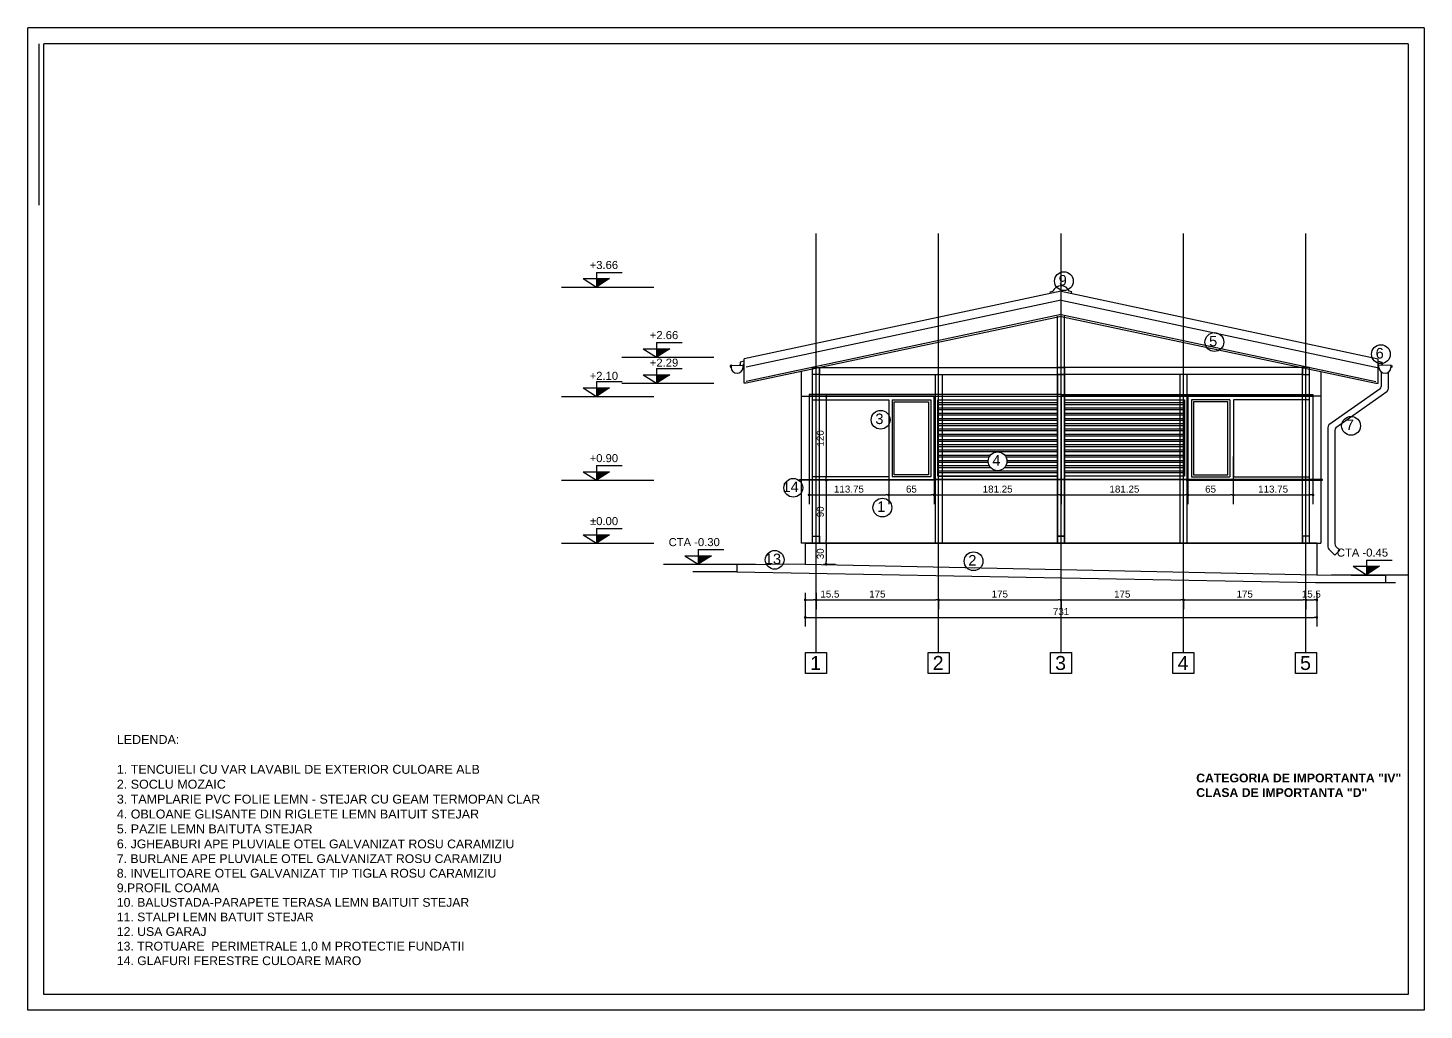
# Model space of a CAD drawing. Header units: millimetres. Extents: x 10453 to 58457, y -15634 to -5634.
# Drawn here: x 46083 to 48078, y -9478 to -8075 of the extents above; entities that cross this region are included whole.
import ezdxf

# ---------------------------------------------------------------- set-up
doc = ezdxf.new("R2010")
doc.units = ezdxf.units.MM
doc.header["$MEASUREMENT"] = 0
doc.layers.get('Defpoints').update_dxf_attribs({"color": 210, "lineweight": 0})
doc.styles.add('1pe200', font='arial.ttf', dxfattribs={"height": 55})
doc.styles.get("Standard").update_dxf_attribs({"font": 'arial.ttf', "height": 10})
doc.styles.add('Stilul meu', font='arial.ttf', dxfattribs={"height": 21})
doc.dimstyles.get("Standard").update_dxf_attribs({"dimscale": 1.3, "dimtxt": 35, "dimasz": 3, "dimexe": 10, "dimexo": 20, "dimgap": 2.5, "dimtad": 1, "dimdsep": 46, "dimtxsty": 'Standard', "dimblk": 'DOT', "dimcen": 3, "dimazin": 0, "dimtfac": 1, "dimtofl": 0, "dimtmove": 0, "dimatfit": 3, "dimldrblk": 'DOT', "dimfxl": 0.18, "dimtolj": 1, "dimtzin": 0, "dimlwe": -1, "dimarcsym": 0})

# ---------------------------------------------------------------- blocks, each defined once
blk = doc.blocks.new('_Dot')
at = {"color": 0, "linetype": 'ByBlock', "lineweight": -2}
blk.add_line((-0.5, 0), (-1, 0), dxfattribs=at)
at = {"color": 0, "linetype": 'ByBlock', "const_width": 0.5}
blk.add_lwpolyline([(-0.25, 0, 1), (0.25, 0, 1)], format="xyb", close=True, dxfattribs=at)
blk = doc.blocks.new('*D357')
at = {"color": 0, "ltscale": 10, "transparency": 16777216}
for p, q in [((47194.1, -8882.1), (47194.1, -8905)), ((47209.6, -8882.1), (47209.6, -8905))]:
    blk.add_line(p, q, dxfattribs=at)
at = {"color": 0, "linetype": 'ByBlock', "lineweight": -2, "ltscale": 10, "transparency": 16777216}
for p, q in [((47198, -8892), (47205.7, -8892)), ((47209.6, -8892), (47245.1, -8892))]:
    blk.add_line(p, q, dxfattribs=at)
at = {"layer": 'Defpoints', "color": 0, "ltscale": 10, "transparency": 16777216}
for p in [(47194.1, -8856.1), (47209.6, -8856.1), (47209.6, -8892)]:
    blk.add_point(p, dxfattribs=at)
at = {"color": 0, "lineweight": -2, "ltscale": 10, "transparency": 16777216, "xscale": 3.9, "yscale": 3.9, "zscale": 3.9, "rotation": 180}
blk.add_blockref('_Dot', (47194.1, -8892), dxfattribs=at)
at = {"color": 0, "lineweight": -2, "ltscale": 10, "transparency": 16777216, "xscale": 3.9, "yscale": 3.9, "zscale": 3.9}
blk.add_blockref('_Dot', (47209.6, -8892), dxfattribs=at)
at = {"color": 0, "ltscale": 10, "transparency": 16777216, "insert": (47229.3, -8883.7), "char_height": 10, "attachment_point": 5}
blk.add_mtext('\\A1;15.5', dxfattribs=at)
blk = doc.blocks.new('*D358')
at = {"color": 0, "ltscale": 10, "transparency": 16777216}
for p, q in [((47209.6, -8893.1), (47209.6, -8905.1)), ((47384.6, -8893), (47384.6, -8905.1))]:
    blk.add_line(p, q, dxfattribs=at)
at = {"color": 0, "linetype": 'ByBlock', "lineweight": -2, "ltscale": 10, "transparency": 16777216}
blk.add_line((47213.5, -8892.1), (47380.7, -8892.1), dxfattribs=at)
at = {"layer": 'Defpoints', "color": 0, "ltscale": 10, "transparency": 16777216}
for p in [(47209.6, -8867.1), (47384.6, -8867), (47384.6, -8892.1)]:
    blk.add_point(p, dxfattribs=at)
at = {"color": 0, "lineweight": -2, "ltscale": 10, "transparency": 16777216, "xscale": 3.9, "yscale": 3.9, "zscale": 3.9, "rotation": 180}
blk.add_blockref('_Dot', (47209.6, -8892.1), dxfattribs=at)
at = {"color": 0, "lineweight": -2, "ltscale": 10, "transparency": 16777216, "xscale": 3.9, "yscale": 3.9, "zscale": 3.9}
blk.add_blockref('_Dot', (47384.6, -8892.1), dxfattribs=at)
at = {"color": 0, "ltscale": 10, "transparency": 16777216, "insert": (47297.1, -8883.7), "char_height": 10, "attachment_point": 5}
blk.add_mtext('\\A1;175', dxfattribs=at)
blk = doc.blocks.new('*D356')
at = {"color": 0, "ltscale": 10, "transparency": 16777216}
for p, q in [((47194.1, -8882.1), (47194.1, -8930)), ((47925.1, -8882.1), (47925.1, -8930))]:
    blk.add_line(p, q, dxfattribs=at)
at = {"color": 0, "linetype": 'ByBlock', "lineweight": -2, "ltscale": 10, "transparency": 16777216}
blk.add_line((47198, -8917), (47921.2, -8917), dxfattribs=at)
at = {"layer": 'Defpoints', "color": 0, "ltscale": 10, "transparency": 16777216}
for p in [(47194.1, -8856.1), (47925.1, -8856.1), (47925.1, -8917)]:
    blk.add_point(p, dxfattribs=at)
at = {"color": 0, "lineweight": -2, "ltscale": 10, "transparency": 16777216, "xscale": 3.9, "yscale": 3.9, "zscale": 3.9, "rotation": 180}
blk.add_blockref('_Dot', (47194.1, -8917), dxfattribs=at)
at = {"color": 0, "lineweight": -2, "ltscale": 10, "transparency": 16777216, "xscale": 3.9, "yscale": 3.9, "zscale": 3.9}
blk.add_blockref('_Dot', (47925.1, -8917), dxfattribs=at)
at = {"color": 0, "ltscale": 10, "transparency": 16777216, "insert": (47559.6, -8908.7), "char_height": 10, "attachment_point": 5}
blk.add_mtext('\\A1;731', dxfattribs=at)
blk = doc.blocks.new('*D359')
at = {"color": 0, "ltscale": 10, "transparency": 16777216}
for p, q in [((47384.6, -8893.1), (47384.6, -8905.1)), ((47559.6, -8893.1), (47559.6, -8905.1))]:
    blk.add_line(p, q, dxfattribs=at)
at = {"color": 0, "linetype": 'ByBlock', "lineweight": -2, "ltscale": 10, "transparency": 16777216}
blk.add_line((47388.5, -8892.1), (47555.7, -8892.1), dxfattribs=at)
at = {"layer": 'Defpoints', "color": 0, "ltscale": 10, "transparency": 16777216}
for p in [(47384.6, -8867.1), (47559.6, -8867.1), (47559.6, -8892.1)]:
    blk.add_point(p, dxfattribs=at)
at = {"color": 0, "lineweight": -2, "ltscale": 10, "transparency": 16777216, "xscale": 3.9, "yscale": 3.9, "zscale": 3.9, "rotation": 180}
blk.add_blockref('_Dot', (47384.6, -8892.1), dxfattribs=at)
at = {"color": 0, "lineweight": -2, "ltscale": 10, "transparency": 16777216, "xscale": 3.9, "yscale": 3.9, "zscale": 3.9}
blk.add_blockref('_Dot', (47559.6, -8892.1), dxfattribs=at)
at = {"color": 0, "ltscale": 10, "transparency": 16777216, "insert": (47472.1, -8883.7), "char_height": 10, "attachment_point": 5}
blk.add_mtext('\\A1;175', dxfattribs=at)
blk = doc.blocks.new('*D360')
at = {"color": 0, "ltscale": 10, "transparency": 16777216}
for p, q in [((47559.6, -8893.1), (47559.6, -8905.1)), ((47734.6, -8893.1), (47734.6, -8905.1))]:
    blk.add_line(p, q, dxfattribs=at)
at = {"color": 0, "linetype": 'ByBlock', "lineweight": -2, "ltscale": 10, "transparency": 16777216}
blk.add_line((47563.5, -8892.1), (47730.7, -8892.1), dxfattribs=at)
at = {"layer": 'Defpoints', "color": 0, "ltscale": 10, "transparency": 16777216}
for p in [(47559.6, -8867.1), (47734.6, -8867.1), (47734.6, -8892.1)]:
    blk.add_point(p, dxfattribs=at)
at = {"color": 0, "lineweight": -2, "ltscale": 10, "transparency": 16777216, "xscale": 3.9, "yscale": 3.9, "zscale": 3.9, "rotation": 180}
blk.add_blockref('_Dot', (47559.6, -8892.1), dxfattribs=at)
at = {"color": 0, "lineweight": -2, "ltscale": 10, "transparency": 16777216, "xscale": 3.9, "yscale": 3.9, "zscale": 3.9}
blk.add_blockref('_Dot', (47734.6, -8892.1), dxfattribs=at)
at = {"color": 0, "ltscale": 10, "transparency": 16777216, "insert": (47647.1, -8883.7), "char_height": 10, "attachment_point": 5}
blk.add_mtext('\\A1;175', dxfattribs=at)
blk = doc.blocks.new('*D361')
at = {"color": 0, "ltscale": 10, "transparency": 16777216}
for p, q in [((47734.6, -8893.1), (47734.6, -8905.1)), ((47909.6, -8893.1), (47909.6, -8905.1))]:
    blk.add_line(p, q, dxfattribs=at)
at = {"color": 0, "linetype": 'ByBlock', "lineweight": -2, "ltscale": 10, "transparency": 16777216}
blk.add_line((47738.5, -8892.1), (47905.7, -8892.1), dxfattribs=at)
at = {"layer": 'Defpoints', "color": 0, "ltscale": 10, "transparency": 16777216}
for p in [(47734.6, -8867.1), (47909.6, -8867.1), (47909.6, -8892.1)]:
    blk.add_point(p, dxfattribs=at)
at = {"color": 0, "lineweight": -2, "ltscale": 10, "transparency": 16777216, "xscale": 3.9, "yscale": 3.9, "zscale": 3.9, "rotation": 180}
blk.add_blockref('_Dot', (47734.6, -8892.1), dxfattribs=at)
at = {"color": 0, "lineweight": -2, "ltscale": 10, "transparency": 16777216, "xscale": 3.9, "yscale": 3.9, "zscale": 3.9}
blk.add_blockref('_Dot', (47909.6, -8892.1), dxfattribs=at)
at = {"color": 0, "ltscale": 10, "transparency": 16777216, "insert": (47822.1, -8883.7), "char_height": 10, "attachment_point": 5}
blk.add_mtext('\\A1;175', dxfattribs=at)
blk = doc.blocks.new('*D362')
at = {"color": 0, "ltscale": 10, "transparency": 16777216}
for p, q in [((47909.6, -8893.1), (47909.6, -8905.1)), ((47925.1, -8882.1), (47925.1, -8905.1))]:
    blk.add_line(p, q, dxfattribs=at)
at = {"color": 0, "linetype": 'ByBlock', "lineweight": -2, "ltscale": 10, "transparency": 16777216}
blk.add_line((47913.5, -8892.1), (47921.2, -8892.1), dxfattribs=at)
at = {"layer": 'Defpoints', "color": 0, "ltscale": 10, "transparency": 16777216}
for p in [(47925.1, -8856.1), (47909.6, -8867.1), (47925.1, -8892.1)]:
    blk.add_point(p, dxfattribs=at)
at = {"color": 0, "lineweight": -2, "ltscale": 10, "transparency": 16777216, "xscale": 3.9, "yscale": 3.9, "zscale": 3.9, "rotation": 180}
blk.add_blockref('_Dot', (47909.6, -8892.1), dxfattribs=at)
at = {"color": 0, "lineweight": -2, "ltscale": 10, "transparency": 16777216, "xscale": 3.9, "yscale": 3.9, "zscale": 3.9}
blk.add_blockref('_Dot', (47925.1, -8892.1), dxfattribs=at)
at = {"color": 0, "ltscale": 10, "transparency": 16777216, "insert": (47917.3, -8883.7), "char_height": 10, "attachment_point": 5}
blk.add_mtext('\\A1;15.5', dxfattribs=at)
blk = doc.blocks.new('*D370')
at = {"color": 0, "ltscale": 10, "transparency": 16777216}
for p, q in [((47199.6, -8666.1), (47199.6, -8755)), ((47313.3, -8662.1), (47313.3, -8755))]:
    blk.add_line(p, q, dxfattribs=at)
at = {"color": 0, "linetype": 'ByBlock', "lineweight": -2, "ltscale": 10, "transparency": 16777216}
blk.add_line((47203.5, -8742), (47309.4, -8742), dxfattribs=at)
at = {"layer": 'Defpoints', "color": 0, "ltscale": 10, "transparency": 16777216}
for p in [(47313.3, -8636.1), (47199.6, -8640.1), (47313.3, -8742)]:
    blk.add_point(p, dxfattribs=at)
at = {"color": 0, "lineweight": -2, "ltscale": 10, "transparency": 16777216, "xscale": 3.9, "yscale": 3.9, "zscale": 3.9, "rotation": 180}
blk.add_blockref('_Dot', (47199.6, -8742), dxfattribs=at)
at = {"color": 0, "lineweight": -2, "ltscale": 10, "transparency": 16777216, "xscale": 3.9, "yscale": 3.9, "zscale": 3.9}
blk.add_blockref('_Dot', (47313.3, -8742), dxfattribs=at)
at = {"color": 0, "ltscale": 10, "transparency": 16777216, "insert": (47256.5, -8733.7), "char_height": 10, "attachment_point": 5}
blk.add_mtext('\\A1;113.75', dxfattribs=at)
blk = doc.blocks.new('*D371')
at = {"color": 0, "ltscale": 10, "transparency": 16777216}
for p, q in [((47313.3, -8662.1), (47313.3, -8755)), ((47378.3, -8666.1), (47378.3, -8755))]:
    blk.add_line(p, q, dxfattribs=at)
at = {"color": 0, "linetype": 'ByBlock', "lineweight": -2, "ltscale": 10, "transparency": 16777216}
blk.add_line((47317.2, -8742), (47374.4, -8742), dxfattribs=at)
at = {"layer": 'Defpoints', "color": 0, "ltscale": 10, "transparency": 16777216}
for p in [(47313.3, -8636.1), (47378.3, -8640.1), (47378.3, -8742)]:
    blk.add_point(p, dxfattribs=at)
at = {"color": 0, "lineweight": -2, "ltscale": 10, "transparency": 16777216, "xscale": 3.9, "yscale": 3.9, "zscale": 3.9, "rotation": 180}
blk.add_blockref('_Dot', (47313.3, -8742), dxfattribs=at)
at = {"color": 0, "lineweight": -2, "ltscale": 10, "transparency": 16777216, "xscale": 3.9, "yscale": 3.9, "zscale": 3.9}
blk.add_blockref('_Dot', (47378.3, -8742), dxfattribs=at)
at = {"color": 0, "ltscale": 10, "transparency": 16777216, "insert": (47345.8, -8733.7), "char_height": 10, "attachment_point": 5}
blk.add_mtext('\\A1;65', dxfattribs=at)
blk = doc.blocks.new('*D372')
at = {"color": 0, "ltscale": 10, "transparency": 16777216}
for p, q in [((47243.7, -8601.1), (47211.1, -8601.1)), ((47246.2, -8721.1), (47211.1, -8721.1))]:
    blk.add_line(p, q, dxfattribs=at)
at = {"color": 0, "linetype": 'ByBlock', "lineweight": -2, "ltscale": 10, "transparency": 16777216}
blk.add_line((47224.1, -8605), (47224.1, -8717.2), dxfattribs=at)
at = {"layer": 'Defpoints', "color": 0, "ltscale": 10, "transparency": 16777216}
for p in [(47269.7, -8601.1), (47224.1, -8721.1), (47272.2, -8721.1)]:
    blk.add_point(p, dxfattribs=at)
at = {"color": 0, "lineweight": -2, "ltscale": 10, "transparency": 16777216, "xscale": 3.9, "yscale": 3.9, "zscale": 3.9}
for p, rotation in [((47224.1, -8601.1), 90), ((47224.1, -8721.1), 270)]:
    blk.add_blockref('_Dot', p, dxfattribs=dict(at, rotation=rotation))
at = {"color": 0, "ltscale": 10, "transparency": 16777216, "insert": (47215.7, -8661.1), "char_height": 10, "attachment_point": 5, "rotation": 90}
blk.add_mtext('\\A1;120', dxfattribs=at)
blk = doc.blocks.new('*D373')
at = {"color": 0, "linetype": 'ByBlock', "lineweight": -2, "ltscale": 10, "transparency": 16777216}
blk.add_line((47224.1, -8725), (47224.1, -8807.2), dxfattribs=at)
at = {"layer": 'Defpoints', "color": 0, "ltscale": 10, "transparency": 16777216}
for p in [(47211.1, -8721.1), (47211.1, -8811.1), (47224.1, -8811.1)]:
    blk.add_point(p, dxfattribs=at)
at = {"color": 0, "lineweight": -2, "ltscale": 10, "transparency": 16777216, "xscale": 3.9, "yscale": 3.9, "zscale": 3.9}
for p, rotation in [((47224.1, -8721.1), 90), ((47224.1, -8811.1), 270)]:
    blk.add_blockref('_Dot', p, dxfattribs=dict(at, rotation=rotation))
at = {"color": 0, "ltscale": 10, "transparency": 16777216, "insert": (47215.7, -8766.1), "char_height": 10, "attachment_point": 5, "rotation": 90}
blk.add_mtext('\\A1;90', dxfattribs=at)
blk = doc.blocks.new('*D374')
at = {"color": 0, "linetype": 'ByBlock', "lineweight": -2, "ltscale": 10, "transparency": 16777216}
blk.add_line((47224.1, -8815), (47224.1, -8837.2), dxfattribs=at)
at = {"color": 0, "ltscale": 10, "transparency": 16777216}
blk.add_line((47220.1, -8841.1), (47237.1, -8841.1), dxfattribs=at)
at = {"layer": 'Defpoints', "color": 0, "ltscale": 10, "transparency": 16777216}
for p in [(47211.1, -8811.1), (47194.1, -8841.1), (47224.1, -8841.1)]:
    blk.add_point(p, dxfattribs=at)
at = {"color": 0, "lineweight": -2, "ltscale": 10, "transparency": 16777216, "xscale": 3.9, "yscale": 3.9, "zscale": 3.9}
for p, rotation in [((47224.1, -8811.1), 90), ((47224.1, -8841.1), 270)]:
    blk.add_blockref('_Dot', p, dxfattribs=dict(at, rotation=rotation))
at = {"color": 0, "ltscale": 10, "transparency": 16777216, "insert": (47215.7, -8826.1), "char_height": 10, "attachment_point": 5, "rotation": 90}
blk.add_mtext('\\A1;30', dxfattribs=at)
blk = doc.blocks.new('*D375')
at = {"color": 0, "ltscale": 10, "transparency": 16777216}
for p, q in [((47378.3, -8666.1), (47378.3, -8755)), ((47559.6, -8666.1), (47559.6, -8755))]:
    blk.add_line(p, q, dxfattribs=at)
at = {"color": 0, "linetype": 'ByBlock', "lineweight": -2, "ltscale": 10, "transparency": 16777216}
blk.add_line((47382.2, -8742), (47555.7, -8742), dxfattribs=at)
at = {"layer": 'Defpoints', "color": 0, "ltscale": 10, "transparency": 16777216}
for p in [(47378.3, -8640.1), (47559.6, -8640.1), (47559.6, -8742)]:
    blk.add_point(p, dxfattribs=at)
at = {"color": 0, "lineweight": -2, "ltscale": 10, "transparency": 16777216, "xscale": 3.9, "yscale": 3.9, "zscale": 3.9, "rotation": 180}
blk.add_blockref('_Dot', (47378.3, -8742), dxfattribs=at)
at = {"color": 0, "lineweight": -2, "ltscale": 10, "transparency": 16777216, "xscale": 3.9, "yscale": 3.9, "zscale": 3.9}
blk.add_blockref('_Dot', (47559.6, -8742), dxfattribs=at)
at = {"color": 0, "ltscale": 10, "transparency": 16777216, "insert": (47469, -8733.7), "char_height": 10, "attachment_point": 5}
blk.add_mtext('\\A1;181.25', dxfattribs=at)
blk = doc.blocks.new('*D376')
at = {"color": 0, "ltscale": 10, "transparency": 16777216}
for p, q in [((47559.6, -8686.6), (47559.6, -8755)), ((47740.8, -8686.6), (47740.8, -8755))]:
    blk.add_line(p, q, dxfattribs=at)
at = {"color": 0, "linetype": 'ByBlock', "lineweight": -2, "ltscale": 10, "transparency": 16777216}
blk.add_line((47563.5, -8742), (47736.9, -8742), dxfattribs=at)
at = {"layer": 'Defpoints', "color": 0, "ltscale": 10, "transparency": 16777216}
for p in [(47559.6, -8660.6), (47740.8, -8660.6), (47740.8, -8742)]:
    blk.add_point(p, dxfattribs=at)
at = {"color": 0, "lineweight": -2, "ltscale": 10, "transparency": 16777216, "xscale": 3.9, "yscale": 3.9, "zscale": 3.9, "rotation": 180}
blk.add_blockref('_Dot', (47559.6, -8742), dxfattribs=at)
at = {"color": 0, "lineweight": -2, "ltscale": 10, "transparency": 16777216, "xscale": 3.9, "yscale": 3.9, "zscale": 3.9}
blk.add_blockref('_Dot', (47740.8, -8742), dxfattribs=at)
at = {"color": 0, "ltscale": 10, "transparency": 16777216, "insert": (47650.2, -8733.7), "char_height": 10, "attachment_point": 5}
blk.add_mtext('\\A1;181.25', dxfattribs=at)
blk = doc.blocks.new('*D377')
at = {"color": 0, "ltscale": 10, "transparency": 16777216}
for p, q in [((47740.8, -8686.6), (47740.8, -8755)), ((47805.8, -8687.1), (47805.8, -8755))]:
    blk.add_line(p, q, dxfattribs=at)
at = {"color": 0, "linetype": 'ByBlock', "lineweight": -2, "ltscale": 10, "transparency": 16777216}
blk.add_line((47744.7, -8742), (47801.9, -8742), dxfattribs=at)
at = {"layer": 'Defpoints', "color": 0, "ltscale": 10, "transparency": 16777216}
for p in [(47740.8, -8660.6), (47805.8, -8661.1), (47805.8, -8742)]:
    blk.add_point(p, dxfattribs=at)
at = {"color": 0, "lineweight": -2, "ltscale": 10, "transparency": 16777216, "xscale": 3.9, "yscale": 3.9, "zscale": 3.9, "rotation": 180}
blk.add_blockref('_Dot', (47740.8, -8742), dxfattribs=at)
at = {"color": 0, "lineweight": -2, "ltscale": 10, "transparency": 16777216, "xscale": 3.9, "yscale": 3.9, "zscale": 3.9}
blk.add_blockref('_Dot', (47805.8, -8742), dxfattribs=at)
at = {"color": 0, "ltscale": 10, "transparency": 16777216, "insert": (47773.3, -8733.7), "char_height": 10, "attachment_point": 5}
blk.add_mtext('\\A1;65', dxfattribs=at)
blk = doc.blocks.new('*D378')
at = {"color": 0, "ltscale": 10, "transparency": 16777216}
for p, q in [((47805.8, -8687.1), (47805.8, -8755)), ((47919.6, -8686.6), (47919.6, -8755))]:
    blk.add_line(p, q, dxfattribs=at)
at = {"color": 0, "linetype": 'ByBlock', "lineweight": -2, "ltscale": 10, "transparency": 16777216}
blk.add_line((47809.7, -8742), (47915.7, -8742), dxfattribs=at)
at = {"layer": 'Defpoints', "color": 0, "ltscale": 10, "transparency": 16777216}
for p in [(47805.8, -8661.1), (47919.6, -8660.6), (47919.6, -8742)]:
    blk.add_point(p, dxfattribs=at)
at = {"color": 0, "lineweight": -2, "ltscale": 10, "transparency": 16777216, "xscale": 3.9, "yscale": 3.9, "zscale": 3.9, "rotation": 180}
blk.add_blockref('_Dot', (47805.8, -8742), dxfattribs=at)
at = {"color": 0, "lineweight": -2, "ltscale": 10, "transparency": 16777216, "xscale": 3.9, "yscale": 3.9, "zscale": 3.9}
blk.add_blockref('_Dot', (47919.6, -8742), dxfattribs=at)
at = {"color": 0, "ltscale": 10, "transparency": 16777216, "insert": (47862.7, -8733.7), "char_height": 10, "attachment_point": 5}
blk.add_mtext('\\A1;113.75', dxfattribs=at)

msp = doc.modelspace()

# ---------------------------------------------------------------- linework, layer by layer
at = {"ltscale": 2}
for p, q in [((46083.221, -9478.174), (46083.221, -8074.569)), ((48078.421, -8074.569), (46083.221, -8074.569)), ((48078.421, -8074.569), (48078.421, -9478.174)), ((48078.421, -9478.174), (46083.221, -9478.174))]:
    msp.add_line(p, q, dxfattribs=at)
at = {"ltscale": 10}
for p, q in [((48078.421, -8074.569), (48078.421, -9478.174)), ((46099.044, -8097.515), (46099.044, -8327.689)), ((46105.721, -9455.674), (46105.721, -8097.069)), ((48055.921, -8097.069), (46105.721, -8097.069)), ((48055.921, -8097.069), (48055.921, -9455.674)), ((46895.576, -8423.991), (46895.576, -8445.01)), ((46845.943, -8445.01), (46977.652, -8445.01)), ((47559.592, -8450.983), (47106.592, -8547.272)), ((47544.556, -8453.783), (47544.121, -8451.809)), ((47544.556, -8453.783), (47544.121, -8451.809)), ((47544.558, -8453.783), (47544.122, -8451.809)), ((47544.558, -8453.783), (47544.122, -8451.809)), ((47559.592, -8450.983), (48012.592, -8547.272)), ((47574.626, -8453.783), (47575.062, -8451.809)), ((47574.626, -8453.783), (47575.062, -8451.809)), ((47574.628, -8453.783), (47575.063, -8451.809)), ((47574.628, -8453.783), (47575.063, -8451.809)), ((47559.592, -8463.819), (47109.592, -8559.469)), ((47559.592, -8463.819), (48013.75, -8560.353)), ((47559.592, -8484.265), (47109.592, -8579.916)), ((47559.592, -8484.265), (47109.592, -8579.916)), ((47559.592, -8486.765), (47109.592, -8582.416)), ((47559.592, -8484.265), (47129.592, -8575.665)), ((47554.592, -8559.801), (47554.592, -8486.606)), ((47554.592, -8811.051), (47554.592, -8486.606)), ((47559.592, -8484.265), (47989.592, -8575.665)), ((47559.592, -8484.265), (48009.592, -8579.916)), ((47559.592, -8484.265), (48009.592, -8579.916)), ((47559.592, -8486.765), (48009.592, -8582.416)), ((47564.592, -8811.051), (47564.592, -8486.606)), ((46981.561, -8524.22), (46981.561, -8545.238)), ((46931.929, -8545.238), (47063.637, -8545.238)), ((47105.828, -8554.663), (47106.592, -8554.484)), ((47106.592, -8582.416), (47106.592, -8547.272)), ((48012.592, -8582.416), (48012.592, -8547.272)), ((48013.551, -8554.177), (48012.592, -8553.972)), ((48013.447, -8554.666), (48012.592, -8554.484)), ((48013.356, -8554.663), (48012.592, -8554.484)), ((46981.561, -8561.417), (46981.561, -8582.436)), ((47188.342, -8565.745), (47188.342, -8601.051)), ((47204.592, -8811.051), (47204.592, -8559.801)), ((47214.592, -8811.051), (47214.592, -8559.801)), ((47214.592, -8559.801), (47564.592, -8559.801)), ((47214.592, -8569.801), (47564.592, -8569.801)), ((47379.592, -8569.801), (47379.592, -8811.051)), ((47389.592, -8569.801), (47389.592, -8811.051)), ((47904.592, -8559.801), (47554.592, -8559.801)), ((47554.592, -8569.801), (47554.592, -8811.051)), ((47554.592, -8569.801), (47554.592, -8811.051)), ((47554.592, -8811.051), (47554.592, -8569.801)), ((47904.592, -8569.801), (47554.592, -8569.801)), ((47564.592, -8569.801), (47564.592, -8811.051)), ((47564.592, -8569.801), (47564.592, -8811.051)), ((47564.592, -8811.051), (47564.592, -8569.801)), ((47729.592, -8569.801), (47729.592, -8811.051)), ((47739.592, -8569.801), (47739.592, -8811.051)), ((47904.592, -8811.051), (47904.592, -8559.801)), ((47914.592, -8811.051), (47914.592, -8559.801)), ((47930.842, -8565.745), (47930.842, -8720.051)), ((48016.899, -8565.976), (48016.899, -8586.808)), ((48026.899, -8566.806), (48026.899, -8590.951)), ((46895.576, -8580.053), (46895.576, -8601.071)), ((46931.929, -8582.436), (47063.637, -8582.436)), ((47109.592, -8582.416), (47106.592, -8582.416)), ((48015.435, -8590.344), (47942.306, -8641.987)), ((48025.435, -8594.486), (47952.306, -8646.13)), ((48009.592, -8582.416), (48012.592, -8582.416)), ((46845.943, -8601.071), (46977.652, -8601.071)), ((47188.342, -8601.051), (47188.342, -8720.051)), ((47199.592, -8601.051), (47199.592, -8720.051)), ((47378.342, -8601.051), (47199.592, -8601.051)), ((47313.342, -8606.051), (47313.342, -8716.051)), ((47318.342, -8606.051), (47318.342, -8716.051)), ((47378.342, -8601.051), (47378.342, -8720.051)), ((47383.342, -8610.051), (47554.592, -8610.051)), ((47383.342, -8612.551), (47554.592, -8612.551)), ((47383.342, -8612.551), (47554.592, -8612.551)), ((47383.342, -8617.551), (47554.592, -8617.551)), ((47564.592, -8610.051), (47735.842, -8610.051)), ((47564.592, -8612.551), (47735.842, -8612.551)), ((47564.592, -8612.551), (47735.842, -8612.551)), ((47564.592, -8617.551), (47735.842, -8617.551)), ((47740.842, -8601.051), (47919.592, -8601.051)), ((47740.842, -8601.051), (47740.842, -8720.051)), ((47800.842, -8606.051), (47800.842, -8716.051)), ((47805.842, -8606.051), (47805.842, -8716.051)), ((47919.592, -8601.051), (47919.592, -8720.051)), ((47930.842, -8601.051), (47930.842, -8720.051)), ((47383.342, -8620.051), (47554.592, -8620.051)), ((47383.342, -8620.051), (47554.592, -8620.051)), ((47383.342, -8625.051), (47554.592, -8625.051)), ((47383.342, -8627.551), (47554.592, -8627.551)), ((47383.342, -8627.551), (47554.592, -8627.551)), ((47383.342, -8632.551), (47554.592, -8632.551)), ((47383.342, -8635.051), (47554.592, -8635.051)), ((47383.342, -8635.051), (47554.592, -8635.051)), ((47564.592, -8620.051), (47735.842, -8620.051)), ((47564.592, -8620.051), (47735.842, -8620.051)), ((47564.592, -8625.051), (47735.842, -8625.051)), ((47564.592, -8627.551), (47735.842, -8627.551)), ((47564.592, -8627.551), (47735.842, -8627.551)), ((47564.592, -8632.551), (47735.842, -8632.551)), ((47564.592, -8635.051), (47735.842, -8635.051)), ((47564.592, -8635.051), (47735.842, -8635.051)), ((47383.342, -8640.051), (47554.592, -8640.051)), ((47383.342, -8642.551), (47554.592, -8642.551)), ((47383.342, -8642.551), (47554.592, -8642.551)), ((47383.342, -8647.551), (47554.592, -8647.551)), ((47383.342, -8650.051), (47554.592, -8650.051)), ((47383.342, -8650.051), (47554.592, -8650.051)), ((47383.342, -8655.051), (47554.592, -8655.051)), ((47383.342, -8657.551), (47456.511, -8657.551)), ((47383.342, -8657.551), (47554.592, -8657.551)), ((47481.422, -8657.551), (47554.592, -8657.551)), ((47564.592, -8640.051), (47735.842, -8640.051)), ((47564.592, -8642.551), (47735.842, -8642.551)), ((47564.592, -8642.551), (47735.842, -8642.551)), ((47564.592, -8647.551), (47735.842, -8647.551)), ((47564.592, -8650.051), (47735.842, -8650.051)), ((47564.592, -8650.051), (47735.842, -8650.051)), ((47564.592, -8655.051), (47735.842, -8655.051)), ((47564.592, -8657.551), (47735.842, -8657.551)), ((47564.592, -8657.551), (47735.842, -8657.551)), ((47940.842, -8645.523), (47940.842, -8816.044)), ((47950.842, -8649.665), (47950.842, -8811.902)), ((47383.342, -8662.551), (47554.592, -8662.551)), ((47383.342, -8665.051), (47455.78, -8665.051)), ((47383.342, -8665.051), (47554.592, -8665.051)), ((47383.342, -8670.051), (47554.592, -8670.051)), ((47383.342, -8672.551), (47460.015, -8672.551)), ((47383.342, -8672.551), (47554.592, -8672.551)), ((47383.342, -8677.551), (47554.592, -8677.551)), ((47477.919, -8672.551), (47554.592, -8672.551)), ((47482.154, -8665.051), (47554.592, -8665.051)), ((47564.592, -8662.551), (47735.842, -8662.551)), ((47564.592, -8665.051), (47735.842, -8665.051)), ((47564.592, -8665.051), (47735.842, -8665.051)), ((47564.592, -8670.051), (47735.842, -8670.051)), ((47564.592, -8672.551), (47735.842, -8672.551)), ((47564.592, -8672.551), (47735.842, -8672.551)), ((47564.592, -8677.551), (47735.842, -8677.551)), ((47383.342, -8680.051), (47554.592, -8680.051)), ((47383.342, -8680.051), (47554.592, -8680.051)), ((47383.342, -8685.051), (47458.89, -8685.051)), ((47383.342, -8687.551), (47457.151, -8687.551)), ((47383.342, -8687.551), (47457.151, -8687.551)), ((47383.342, -8692.551), (47455.615, -8692.551)), ((47383.342, -8695.051), (47455.593, -8695.051)), ((47383.342, -8695.051), (47455.593, -8695.051)), ((47479.044, -8685.051), (47554.592, -8685.051)), ((47480.783, -8687.551), (47554.592, -8687.551)), ((47480.783, -8687.551), (47554.592, -8687.551)), ((47482.319, -8692.551), (47554.592, -8692.551)), ((47482.34, -8695.051), (47554.592, -8695.051)), ((47482.34, -8695.051), (47554.592, -8695.051)), ((47564.592, -8680.051), (47735.842, -8680.051)), ((47564.592, -8680.051), (47735.842, -8680.051)), ((47564.592, -8685.051), (47735.842, -8685.051)), ((47564.592, -8687.551), (47735.842, -8687.551)), ((47564.592, -8687.551), (47735.842, -8687.551)), ((47564.592, -8692.551), (47735.842, -8692.551)), ((47564.592, -8695.051), (47735.842, -8695.051)), ((47564.592, -8695.051), (47735.842, -8695.051)), ((46895.576, -8700.053), (46895.576, -8721.071)), ((47383.342, -8700.051), (47457.03, -8700.051)), ((47383.342, -8702.551), (47458.692, -8702.551)), ((47383.342, -8702.551), (47458.692, -8702.551)), ((47383.342, -8707.551), (47554.592, -8707.551)), ((47383.342, -8710.051), (47554.592, -8710.051)), ((47383.342, -8715.051), (47554.592, -8715.051)), ((47479.242, -8702.551), (47554.592, -8702.551)), ((47479.242, -8702.551), (47554.592, -8702.551)), ((47480.904, -8700.051), (47554.592, -8700.051)), ((47564.592, -8700.051), (47735.842, -8700.051)), ((47564.592, -8702.551), (47735.842, -8702.551)), ((47564.592, -8702.551), (47735.842, -8702.551)), ((47564.592, -8707.551), (47735.842, -8707.551)), ((47564.592, -8710.051), (47735.842, -8710.051)), ((46845.943, -8721.071), (46977.652, -8721.071)), ((47185.842, -8721.051), (47185.842, -8720.051)), ((47185.842, -8720.051), (47378.342, -8720.051)), ((47188.342, -8721.051), (47185.842, -8721.051)), ((47188.342, -8721.051), (47188.342, -8811.051)), ((47378.342, -8721.051), (47188.342, -8721.051)), ((47378.342, -8720.051), (47380.842, -8720.051)), ((47378.342, -8720.051), (47740.842, -8720.051)), ((47380.842, -8721.051), (47378.342, -8721.051)), ((47380.842, -8720.051), (47380.842, -8721.051)), ((47740.842, -8720.051), (47738.342, -8720.051)), ((47738.342, -8720.051), (47738.342, -8721.051)), ((47738.342, -8721.051), (47740.842, -8721.051)), ((47933.342, -8720.051), (47740.842, -8720.051)), ((47740.842, -8721.051), (47930.842, -8721.051)), ((47930.842, -8721.051), (47930.842, -8811.051)), ((47930.842, -8721.051), (47933.342, -8721.051)), ((47933.342, -8721.051), (47933.342, -8720.051)), ((46895.576, -8790.053), (46895.576, -8811.071)), ((46845.943, -8811.071), (46977.652, -8811.071)), ((47194.092, -8811.051), (47188.342, -8811.051)), ((47922.092, -8811.051), (47194.092, -8811.051)), ((47194.092, -8811.051), (47194.092, -8841.071)), ((47194.092, -8811.051), (47922.092, -8811.051)), ((47197.092, -8811.051), (47925.092, -8811.051)), ((47925.092, -8811.051), (47197.092, -8811.051)), ((47925.092, -8811.051), (47925.092, -8856.071)), ((47925.092, -8811.051), (47930.842, -8811.051)), ((47952.306, -8815.437), (47957.913, -8821.044)), ((47040.982, -8820.053), (47040.982, -8841.071)), ((47942.306, -8819.579), (47950.842, -8828.115)), ((47950.842, -8828.115), (47957.913, -8821.044)), ((47995.93, -8835.053), (47995.93, -8856.071)), ((46991.349, -8841.071), (47123.058, -8841.071)), ((47096.092, -8852.051), (47033.649, -8852.051)), ((47194.092, -8841.071), (47096.092, -8842.051)), ((47096.092, -8842.051), (47096.092, -8852.051)), ((47096.092, -8852.051), (47923.092, -8867.051)), ((47194.092, -8841.071), (47925.092, -8856.071)), ((47925.092, -8856.071), (48023.092, -8857.051)), ((47946.298, -8856.071), (48055.921, -8856.071)), ((48023.092, -8857.051), (48023.092, -8867.051)), ((47923.092, -8867.051), (48037.66, -8867.051)), ((48055.921, -9455.674), (46105.721, -9455.674)), ((48078.421, -9478.174), (46083.221, -9478.174))]:
    msp.add_line(p, q, dxfattribs=at)
at = {"color": 19, "ltscale": 2}
for p, q in [((47209.592, -8967.031), (47209.592, -8368.191)), ((47384.592, -8967.031), (47384.592, -8368.191)), ((47559.592, -8967.031), (47559.592, -8368.191)), ((47559.592, -8967.031), (47559.592, -8368.191)), ((47734.592, -8967.031), (47734.592, -8368.191)), ((47734.592, -8967.031), (47734.592, -8368.191)), ((47909.592, -8967.031), (47909.592, -8368.191)), ((47909.592, -8967.031), (47909.592, -8368.191))]:
    msp.add_line(p, q, dxfattribs=at)
at = {"linetype": 'Continuous'}
for p, q in [((46876.614, -8432.78), (46895.576, -8445.01)), ((46876.614, -8432.78), (46914.538, -8432.78)), ((46895.576, -8423.991), (46932.302, -8423.991)), ((46914.538, -8432.78), (46895.576, -8445.01)), ((46962.599, -8533.009), (46981.561, -8545.238)), ((46962.599, -8533.009), (47000.523, -8533.009)), ((46981.561, -8524.22), (47018.287, -8524.22)), ((47000.523, -8533.009), (46981.561, -8545.238)), ((46962.599, -8570.206), (46981.561, -8582.436)), ((46962.599, -8570.206), (47000.523, -8570.206)), ((46981.561, -8561.417), (47018.287, -8561.417)), ((47000.523, -8570.206), (46981.561, -8582.436)), ((46876.614, -8588.842), (46895.576, -8601.071)), ((46876.614, -8588.842), (46914.538, -8588.842)), ((46895.576, -8580.053), (46932.302, -8580.053)), ((46914.538, -8588.842), (46895.576, -8601.071)), ((46876.614, -8708.842), (46895.576, -8721.071)), ((46876.614, -8708.842), (46914.538, -8708.842)), ((46895.576, -8700.053), (46932.302, -8700.053)), ((46914.538, -8708.842), (46895.576, -8721.071)), ((46895.576, -8790.053), (46932.302, -8790.053)), ((46876.614, -8798.842), (46895.576, -8811.071)), ((46876.614, -8798.842), (46914.538, -8798.842)), ((46914.538, -8798.842), (46895.576, -8811.071)), ((47022.02, -8828.842), (47040.982, -8841.071)), ((47022.02, -8828.842), (47059.944, -8828.842)), ((47040.982, -8820.053), (47077.708, -8820.053)), ((47059.944, -8828.842), (47040.982, -8841.071)), ((47995.93, -8835.053), (48032.656, -8835.053)), ((47976.968, -8843.842), (47995.93, -8856.071)), ((47976.968, -8843.842), (48014.892, -8843.842)), ((48014.892, -8843.842), (47995.93, -8856.071))]:
    msp.add_line(p, q, dxfattribs=at)
for p, q in [((47088.117, -8556.829), (47088.077, -8559.808)), ((47088.117, -8556.829), (47105.581, -8556.758)), ((47101.048, -8552.005), (47100.747, -8556.827)), ((47101.252, -8552.163), (47100.923, -8556.814)), ((47106.592, -8550.734), (47101.048, -8552.005)), ((47106.592, -8550.939), (47101.252, -8552.163)), ((47101.38, -8555.576), (47101.579, -8555.56)), ((47101.473, -8556.775), (47101.38, -8555.576)), ((47101.672, -8556.76), (47101.579, -8555.56)), ((47105.317, -8560.011), (47105.736, -8554.851)), ((48012.592, -8550.734), (48018.135, -8552.005)), ((48012.592, -8550.939), (48017.931, -8552.163)), ((48013.867, -8560.011), (48013.448, -8554.851)), ((48031.067, -8556.829), (48013.603, -8556.758)), ((48017.51, -8556.774), (48017.605, -8555.56)), ((48017.804, -8555.576), (48017.605, -8555.56)), ((48017.711, -8556.775), (48017.804, -8555.576)), ((48017.931, -8552.163), (48018.258, -8556.777)), ((48018.135, -8552.005), (48018.434, -8556.777)), ((48031.067, -8556.829), (48031.106, -8559.808))]:
    msp.add_line(p, q)
at = {"ltscale": 10}
for points in [[(47544.121, -8451.809), (47547.757, -8451.007)], [(47544.121, -8451.809), (47547.757, -8451.007)], [(47544.122, -8451.809), (47547.758, -8451.007)], [(47544.122, -8451.809), (47547.758, -8451.007)], [(47575.062, -8451.809), (47571.426, -8451.007)], [(47575.062, -8451.809), (47571.426, -8451.007)], [(47575.063, -8451.809), (47571.427, -8451.007)], [(47575.063, -8451.809), (47571.427, -8451.007)], [(47188.342, -8601.051), (47199.592, -8601.051), (47199.592, -8720.051)], [(47313.342, -8716.051), (47204.592, -8716.051), (47204.592, -8606.051), (47313.342, -8606.051)], [(47318.342, -8606.051), (47373.342, -8606.051), (47373.342, -8716.051), (47318.342, -8716.051)], [(47800.842, -8606.051), (47745.842, -8606.051), (47745.842, -8716.051), (47800.842, -8716.051)], [(47805.842, -8716.051), (47914.592, -8716.051), (47914.592, -8606.051), (47805.842, -8606.051)], [(47930.842, -8601.051), (47919.592, -8601.051), (47919.592, -8720.051)]]:
    msp.add_lwpolyline(points, dxfattribs=at)
for points in [[(47089.277, -8556.824, 1.13838456), (47087.77, -8559.726)], [(48029.906, -8556.824, -1.13838456), (48031.414, -8559.726)], [(48029.906, -8556.824, -1.13838456), (48031.414, -8559.726)]]:
    msp.add_lwpolyline(points, format="xyb")
for points in [[(47204.592, -8559.801), (47214.592, -8559.801), (47214.592, -8569.801), (47204.592, -8569.801)], [(47554.592, -8559.801), (47564.592, -8559.801), (47564.592, -8569.801), (47554.592, -8569.801)], [(47914.592, -8559.801), (47904.592, -8559.801), (47904.592, -8569.801), (47914.592, -8569.801)], [(47199.592, -8601.051), (47559.592, -8601.051), (47559.592, -8598.551), (47199.592, -8598.551)], [(47559.592, -8598.551), (47919.592, -8598.551), (47919.592, -8601.051), (47559.592, -8601.051)], [(47321.342, -8609.051), (47370.342, -8609.051), (47370.342, -8713.051), (47321.342, -8713.051)], [(47378.342, -8601.051), (47559.592, -8601.051), (47559.592, -8720.051), (47378.342, -8720.051)], [(47383.342, -8606.051), (47554.592, -8606.051), (47554.592, -8715.051), (47383.342, -8715.051)], [(47559.592, -8601.051), (47740.842, -8601.051), (47740.842, -8720.051), (47559.592, -8720.051)], [(47564.592, -8606.051), (47735.842, -8606.051), (47735.842, -8715.051), (47564.592, -8715.051)], [(47797.842, -8609.051), (47748.842, -8609.051), (47748.842, -8713.051), (47797.842, -8713.051)], [(47204.592, -8801.051), (47214.592, -8801.051), (47214.592, -8811.051), (47204.592, -8811.051)], [(47554.592, -8801.051), (47564.592, -8801.051), (47564.592, -8811.051), (47554.592, -8811.051)], [(47564.592, -8801.051), (47554.592, -8801.051), (47554.592, -8811.051), (47564.592, -8811.051)], [(47914.592, -8801.051), (47904.592, -8801.051), (47904.592, -8811.051), (47914.592, -8811.051)], [(47194.592, -8967.031), (47224.592, -8967.031), (47224.592, -8997.031), (47194.592, -8997.031)], [(47369.592, -8967.031), (47399.592, -8967.031), (47399.592, -8997.031), (47369.592, -8997.031)], [(47544.592, -8967.031), (47574.592, -8967.031), (47574.592, -8997.031), (47544.592, -8997.031)], [(47719.592, -8967.031), (47749.592, -8967.031), (47749.592, -8997.031), (47719.592, -8997.031)], [(47894.592, -8967.031), (47924.592, -8967.031), (47924.592, -8997.031), (47894.592, -8997.031)]]:
    msp.add_lwpolyline(points, close=True, dxfattribs=at)
for centre in [(47563.734, -8436.527), (47778.734, -8523.502), (48016.734, -8540.809), (47301.787, -8634.583), (47974.037, -8643.203), (47468.967, -8693.916), (47177.028, -8731.781), (47304.3, -8760.033), (47150.383, -8834.717), (47434.6, -8836.775)]:
    msp.add_circle(centre, 13.422, dxfattribs=at)
for centre, radius, start, end in [((47559.592, -8455.734), 12.744, 21.771035, 158.228965), ((47559.592, -8455.734), 12.744, 21.771035, 158.228965), ((48011.899, -8586.808), 5, 315, 0), ((48021.899, -8590.951), 5, 315, 0), ((47945.842, -8645.523), 5, 135, 180), ((47955.842, -8649.665), 5, 135, 180), ((47945.842, -8816.044), 5, 180, 225), ((47955.842, -8811.902), 5, 180, 225)]:
    msp.add_arc(centre, radius, start, end, dxfattribs=at)
for centre, radius, start, end in [((47106.226, -8554.975), 0.505, 141.894926, 165.746821), ((48012.958, -8554.975), 0.505, 14.253179, 61.95697), ((48012.958, -8554.975), 0.505, 14.253179, 38.105074), ((48012.294, -8555.336), 1.71, 17.604899, 42.693248), ((47096.703, -8559.386), 8.636, 182.802213, 355.845142), ((48022.481, -8559.386), 8.636, 184.154858, 357.197787)]:
    msp.add_arc(centre, radius, start, end)
at = {"linetype": 'Continuous'}
for points in [[(46895.576, -8445.01), (46895.576, -8432.78), (46895.576, -8445.01), (46914.538, -8432.78)], [(46981.561, -8545.238), (46981.561, -8533.009), (46981.561, -8545.238), (47000.523, -8533.009)], [(46981.561, -8582.436), (46981.561, -8570.206), (46981.561, -8582.436), (47000.523, -8570.206)], [(46895.576, -8601.071), (46895.576, -8588.842), (46895.576, -8601.071), (46914.538, -8588.842)], [(46895.576, -8721.071), (46895.576, -8708.842), (46895.576, -8721.071), (46914.538, -8708.842)], [(46895.576, -8811.071), (46895.576, -8798.842), (46895.576, -8811.071), (46914.538, -8798.842)], [(47040.982, -8841.071), (47040.982, -8828.842), (47040.982, -8841.071), (47059.944, -8828.842)], [(47995.93, -8856.071), (47995.93, -8843.842), (47995.93, -8856.071), (48014.892, -8843.842)]]:
    msp.add_solid(points, dxfattribs=at)

# ---------------------------------------------------------------- texts
at = {"ltscale": 10, "attachment_point": 3}
for s, insert, char_height, width in [('+3.66', (46926.597, -8407.578), 11.5, 58.2011), ('9', (47567.865, -8427.662), 15, 8.27298), ('+2.66', (47012.582, -8507.807), 11.5, 58.2011), ('5', (47782.865, -8514.638), 15, 8.27298), ('6', (48020.865, -8531.944), 15, 8.27298), ('+2.29', (47012.582, -8547.166), 11.5, 58.2011), ('+2.10', (46926.597, -8566.018), 11.5, 58.2011), ('3', (47305.917, -8625.718), 15, 8.27298), ('7', (47978.168, -8634.338), 15, 8.27298), ('+0.90', (46926.597, -8683.64), 11.5, 58.2011), ('4', (47473.097, -8685.051), 15, 8.27298), ('14', (47184.736, -8722.916), 15, 8.27298), ('1', (47308.431, -8751.168), 15, 8.27298), ('%%P0.00', (46926.597, -8773.64), 11.5, 58.2011), ('CTA -0.30', (47072.003, -8803.64), 11.5, 76.14088), ('CTA -0.45', (48026.951, -8818.64), 11.5, 76.14088), ('13', (47159.57, -8825.852), 15, 8.27298), ('2', (47438.731, -8827.91), 15, 8.27298)]:
    msp.add_mtext(s, dxfattribs=dict(at, insert=insert, char_height=char_height, width=width))
at = {"ltscale": 10, "attachment_point": 1}
for s, insert, char_height, width, style in [('1', (47201.196, -8972.142), 20, 21.44505, '1pe200'), ('2', (47376.196, -8972.142), 20, 21.44505, '1pe200'), ('3', (47551.196, -8972.142), 20, 21.44505, '1pe200'), ('4', (47726.196, -8972.142), 20, 21.44505, '1pe200'), ('5', (47901.196, -8972.142), 20, 21.44505, '1pe200'), ('{\\fArial|b1|i0|c0|p34;\\H0.7143x;\\P\\H0.8333x;CATEGORIA DE IMPORTANTA "IV"\\PCLASA DE IMPORTANTA "D"}', (47752.81, -9115.217), 21, 437.57382, 'Stilul meu')]:
    msp.add_mtext(s, dxfattribs=dict(at, insert=insert, char_height=char_height, width=width, style=style))
at = {"linetype": 'Continuous', "insert": (46210.288, -9249.58), "char_height": 12.77778, "width": 614.7279, "attachment_point": 4}
msp.add_mtext('LEDENDA:\\P\\P1. TENCUIELI CU VAR LAVABIL DE EXTERIOR CULOARE ALB\\P2. SOCLU MOZAIC\\P3. TAMPLARIE PVC FOLIE LEMN - STEJAR CU GEAM TERMOPAN CLAR\\P4. OBLOANE GLISANTE DIN RIGLETE LEMN BAITUIT STEJAR\\P5. PAZIE LEMN BAITUTA STEJAR\\P6. {\\H0.9783x;JGHEABURI APE PLUVIALE OTEL GALVANIZAT ROSU CARAMIZIU\\P7. BURLANE APE PLUVIALE OTEL GALVANIZAT ROSU CARAMIZIU\\P8. INVELITOARE OTEL GALVANIZAT TIP TIGLA ROSU CARAMIZIU\\P9.PROFIL COAMA\\P10. BALUSTADA-PARAPETE TERASA LEMN BAITUIT STEJAR\\P11. STALPI LEMN BATUIT STEJAR\\P12. USA GARAJ\\P13. TROTUARE  PERIMETRALE 1,0 M PROTECTIE FUNDATII\\P14. GLAFURI FERESTRE CULOARE MARO}', dxfattribs=at)

# ---------------------------------------------------------------- dimensions: what is measured, and where the dimension line sits
at = {"ltscale": 10}
for base, p1, p2, picture, middle in [((47224.059, -8721.051), (47269.701, -8601.051), (47272.201, -8721.051), '*D372', (47215.703, -8661.051)), ((47224.059, -8811.051), (47211.059, -8721.051), (47211.059, -8811.051), '*D373', (47215.703, -8766.051))]:
    dim = msp.add_linear_dim(base=base, p1=p1, p2=p2, angle=90, dimstyle='Standard', dxfattribs=at)
    dim.commit()
    dim.dimension.update_dxf_attribs({"geometry": picture, "text_midpoint": middle})
for base, p1, p2, picture, middle in [((47313.342, -8742.017), (47199.592, -8640.051), (47313.342, -8636.051), '*D370', (47256.467, -8733.658)), ((47559.592, -8742.017), (47378.342, -8640.051), (47559.592, -8640.051), '*D375', (47468.967, -8733.661)), ((47559.592, -8892.051), (47384.592, -8867.051), (47559.592, -8867.051), '*D359', (47472.092, -8883.696))]:
    dim = msp.add_linear_dim(base=base, p1=p1, p2=p2, dimstyle='Standard', dxfattribs=at)
    dim.commit()
    dim.dimension.update_dxf_attribs({"geometry": picture, "text_midpoint": middle})
for base, p1, p2, override, picture, middle in [((47378.342, -8742.017), (47313.342, -8636.051), (47378.342, -8640.051), {"dimtmove": 1}, '*D371', (47345.842, -8733.661)), ((47740.842, -8742.017), (47559.592, -8660.551), (47740.842, -8660.551), {"dimtmove": 1}, '*D376', (47650.217, -8733.661)), ((47805.842, -8742.017), (47740.842, -8660.551), (47805.842, -8661.051), {"dimtmove": 1}, '*D377', (47773.342, -8733.661)), ((47919.592, -8742.017), (47805.842, -8661.051), (47919.592, -8660.551), {"dimtmove": 1}, '*D378', (47862.717, -8733.658)), ((47925.092, -8917.031), (47194.092, -8856.052), (47925.092, -8856.051), {"dimdec": 1, "dimtmove": 1}, '*D356', (47559.592, -8908.672)), ((47209.592, -8892.032), (47194.092, -8856.052), (47209.592, -8856.052), {"dimdec": 1}, '*D357', (47229.296, -8883.676)), ((47384.592, -8892.051), (47209.592, -8867.051), (47384.592, -8867.031), {"dimtmove": 1}, '*D358', (47297.092, -8883.696)), ((47734.592, -8892.051), (47559.592, -8867.051), (47734.592, -8867.051), {"dimtmove": 1}, '*D360', (47647.092, -8883.696)), ((47909.592, -8892.051), (47734.592, -8867.051), (47909.592, -8867.051), {"dimtmove": 1}, '*D361', (47822.092, -8883.696))]:
    dim = msp.add_linear_dim(base=base, p1=p1, p2=p2, dimstyle='Standard', override=override, dxfattribs=at)
    dim.commit()
    dim.dimension.update_dxf_attribs({"geometry": picture, "text_midpoint": middle})
dim = msp.add_linear_dim(base=(47224.059, -8841.071), p1=(47211.059, -8811.051), p2=(47194.092, -8841.071), angle=90, dimstyle='Standard', override={"dimdec": 0, "dimtmove": 1}, dxfattribs=at)
dim.commit()
dim.dimension.update_dxf_attribs({"geometry": '*D374', "text_midpoint": (47215.7, -8826.061)})
dim = msp.add_linear_dim(base=(47925.092, -8892.051), p1=(47909.592, -8867.051), p2=(47925.092, -8856.071), dimstyle='Standard', override={"dimtmove": 1}, dxfattribs=at)
dim.commit()
dim.dimension.update_dxf_attribs({"geometry": '*D362', "text_midpoint": (47917.342, -8892.051), "dimtype": 160})

doc.saveas('drawing.dxf')
